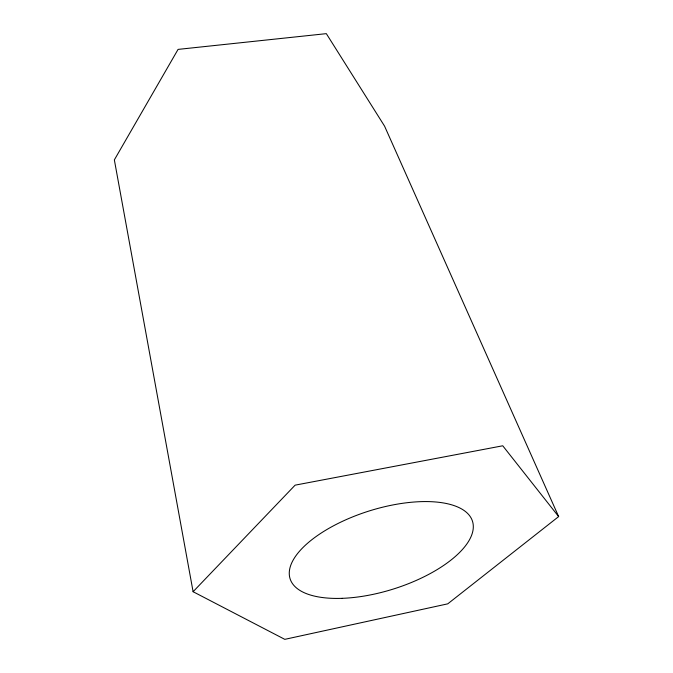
<?xml version="1.0" encoding="UTF-8"?>
<svg xmlns="http://www.w3.org/2000/svg" width="673" height="673" viewBox="0 0 673 673"><rect width="100%" height="100%" fill="white"/><g stroke="black" fill="none" stroke-linecap="round" stroke-linejoin="round"><path stroke-width="1.01" d="M193.101 591.718L295.119 485.157L502.748 445.787L558.649 516.586L447.755 603.841L284.788 639.35L193.101 591.718L114.351 159.88L178.067 49.398L326.329 33.65L384.569 126.137L558.649 516.586M342.187 598.331A95.625 40.86 -17.5 0 0 472.976 523.19A95.625 40.86 -17.5 0 0 328.685 528.473A95.625 40.86 -17.5 0 0 342.187 598.331"/></g></svg>
